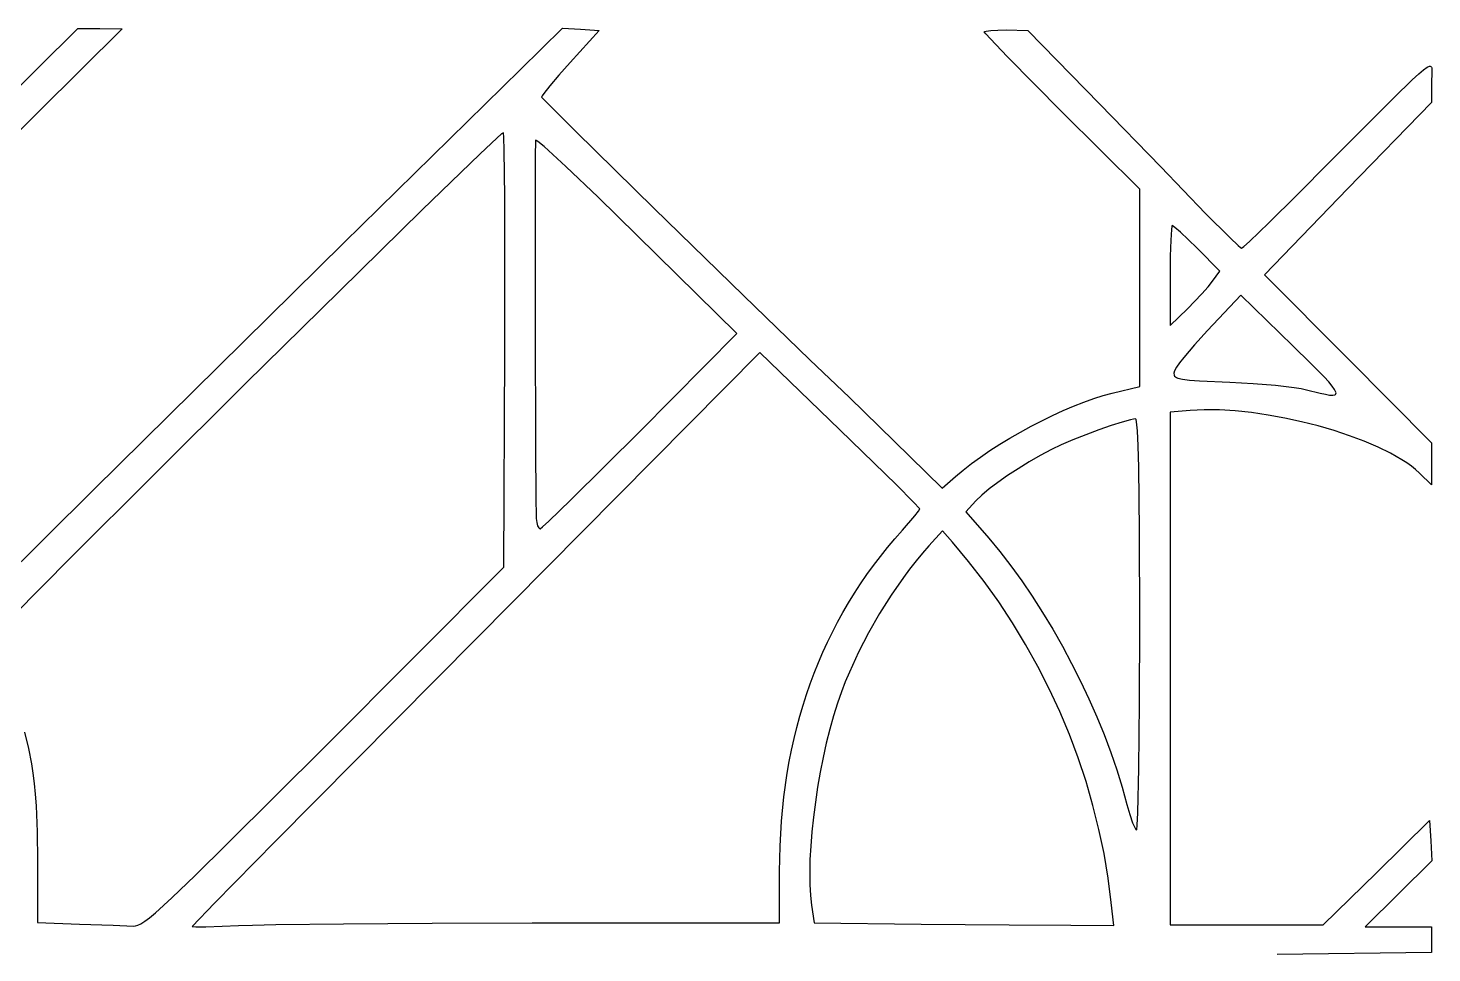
# Model space of a CAD drawing. Extents: x 0 to 2298, y -1902 to 396.
# Drawn here: x 1477 to 2298, y -172 to 370 of the extents above; entities that cross this region are included whole.
import ezdxf

# ---------------------------------------------------------------- set-up
doc = ezdxf.new("R2010")
doc.units = 0

msp = doc.modelspace()

# ---------------------------------------------------------------- linework, layer by layer
at = {"layer": 'Layer 1'}
for p, q in [((1413.155662, 277.82911), (1505.661262, 369.44741)), ((1531.616062, 369.225574), (1422.916062, 261.413574)), ((1505.661262, 369.44741), (1518.527762, 369.44741)), ((1518.527762, 369.44741), (1531.616062, 369.225574)), ((1764.765662, 345.489674), (1789.389462, 369.669774)), ((1789.389462, 369.669774), (1800.037562, 369.004266)), ((1810.907562, 368.338758), (1793.826162, 349.482658)), ((1800.037562, 369.004266), (1810.907562, 368.338758)), ((2036.293022, 367.451688), (2036.554719, 367.690422)), ((2037.218927, 366.21384), (2036.293022, 367.451688)), ((2036.554719, 367.690422), (2037.305149, 367.905759)), ((2039.873592, 363.288819), (2037.218927, 366.21384)), ((2037.305149, 367.905759), (2040.064237, 368.255844)), ((2049.630909, 353.115563), (2039.873592, 363.288819)), ((2040.064237, 368.255844), (2044.154342, 368.481146)), ((2044.154342, 368.481146), (2049.159522, 368.560868)), ((2049.159522, 368.560868), (2061.804222, 368.339032)), ((2061.804222, 368.339032), (2103.953022, 325.081032)), ((1661.389662, 243.888674), (1764.765662, 345.489674)), ((1793.826162, 349.482658), (1787.264675, 342.116986)), ((2081.769422, 320.644288), (2049.630909, 353.115563)), ((2290.557841, 342.918824), (2293.400872, 345.323495)), ((2293.400872, 345.323495), (2295.464011, 346.776698)), ((2295.464011, 346.776698), (2296.866191, 347.37202)), ((2296.866191, 347.37202), (2297.356588, 347.377222)), ((2297.356588, 347.377222), (2297.726346, 347.203049)), ((2297.726346, 347.203049), (2297.990331, 346.861199)), ((2297.990331, 346.861199), (2298.163409, 346.363371)), ((2298.163409, 346.363371), (2298.296315, 344.946573)), ((1787.264675, 342.116986), (1781.930221, 335.811983)), ((2276.160059, 329.060137), (2286.815984, 339.469099)), ((2286.815984, 339.469099), (2290.557841, 342.918824)), ((2298.243997, 343.046243), (2298.059422, 338.169332)), ((2298.059422, 338.169332), (2298.059422, 326.190232)), ((2298.296315, 344.946573), (2298.243997, 343.046243)), ((1777.457535, 329.9355), (1777.188462, 329.295558)), ((1777.188462, 329.295558), (1782.717885, 323.517876)), ((1778.384312, 331.295542), (1777.457535, 329.9355)), ((1781.930221, 335.811983), (1778.384312, 331.295542)), ((2238.829222, 291.583732), (2276.160059, 329.060137)), ((1782.717885, 323.517876), (1797.174458, 309.112017)), ((2127.245822, 275.389788), (2081.769422, 320.644288)), ((2103.953022, 325.081032), (2139.557709, 288.478082)), ((2298.059422, 326.190232), (2249.033622, 275.833432)), ((1751.064218, 305.329775), (1741.280918, 296.151966)), ((1753.740653, 307.697531), (1751.064218, 305.329775)), ((1754.795564, 308.441326), (1753.740653, 307.697531)), ((1755.033864, 305.689932), (1754.795564, 308.441326)), ((1755.246168, 298.118834), (1755.033864, 305.689932)), ((1797.174458, 309.112017), (1843.073652, 263.992799)), ((1741.280918, 296.151966), (1707.031568, 263.034293)), ((1755.57199, 270.618014), (1755.246168, 298.118834)), ((1773.6475, 304.004626), (1773.448194, 294.473492)), ((1774.034851, 303.9131), (1773.6475, 304.004626)), ((1775.009719, 303.241202), (1774.034851, 303.9131)), ((1778.597223, 300.268078), (1775.009719, 303.241202)), ((1791.449837, 288.587014), (1778.597223, 300.268078)), ((1773.448194, 294.473492), (1773.342475, 270.472782)), ((1810.208833, 270.750006), (1791.449837, 288.587014)), ((2139.557709, 288.478082), (2165.845222, 261.192232)), ((2219.144747, 271.854215), (2238.829222, 291.583732)), ((2127.245822, 217.712388), (2127.245822, 275.389788)), ((2249.033622, 275.833432), (2200.229722, 225.254832)), ((2202.808613, 255.701795), (2219.144747, 271.854215)), ((1707.031568, 263.034293), (1658.993746, 215.961747)), ((1755.731435, 230.139849), (1755.57199, 270.618014)), ((1773.342475, 270.472782), (1773.370205, 197.634431)), ((1832.8777, 248.545626), (1810.208833, 270.750006)), ((1843.073652, 263.992799), (1895.295252, 213.091961)), ((2165.845222, 261.192232), (2180.209109, 246.828357)), ((2191.505384, 244.790243), (2202.808613, 255.701795)), ((1891.4424, 190.868226), (1832.8777, 248.545626)), ((2145.847847, 251.793416), (2145.421504, 245.523084)), ((2146.088314, 253.497479), (2145.847847, 251.793416)), ((2146.33658, 254.091496), (2146.088314, 253.497479)), ((2147.875567, 253.041235), (2146.33658, 254.091496)), ((2151.161521, 250.181617), (2147.875567, 253.041235)), ((2155.695305, 245.949389), (2151.161521, 250.181617)), ((2180.209109, 246.828357), (2184.874583, 242.412438)), ((1514.977662, 99.473674), (1661.389662, 243.888674)), ((2145.421504, 245.523084), (2145.119945, 236.216357)), ((2160.97778, 240.781296), (2155.695305, 245.949389)), ((2174.06608, 227.471096), (2160.97778, 240.781296)), ((2184.874583, 242.412438), (2186.26885, 241.20534)), ((2186.26885, 241.20534), (2186.919622, 240.783332)), ((2186.919622, 240.783332), (2188.267535, 241.819722)), ((2188.267535, 241.819722), (2191.505384, 244.790243)), ((1755.682908, 180.885326), (1755.731435, 230.139849)), ((2145.119945, 236.216357), (2145.00556, 224.809096)), ((2145.00556, 224.809096), (2145.00556, 195.526696)), ((2169.8512, 221.481526), (2174.06608, 227.471096)), ((2200.229722, 225.254832), (2249.033622, 176.229032)), ((1658.993746, 215.961747), (1604.113679, 161.807769)), ((2127.245822, 159.813188), (2127.245822, 217.712388)), ((2155.21006, 205.287476), (2163.695297, 214.133201)), ((2163.695297, 214.133201), (2167.314005, 218.233695)), ((2167.314005, 218.233695), (2169.85126, 221.481476)), ((2169.85126, 221.481476), (2169.8512, 221.481526)), ((1895.295252, 213.091961), (1934.248462, 175.563558)), ((2186.4889, 213.273626), (2166.9673, 192.642926)), ((2216.8804, 183.769426), (2186.4889, 213.273626)), ((1773.370205, 197.634431), (1773.6475, 122.633178)), ((2145.00556, 195.526696), (2155.21006, 205.287476)), ((1834.6524, 133.634526), (1891.4424, 190.868226)), ((2166.9673, 192.642926), (2159.296612, 184.331029)), ((1755.0174, 54.217326), (1755.682908, 180.885326)), ((2159.296612, 184.331029), (2153.01935, 176.892601)), ((2227.459634, 173.35581), (2216.8804, 183.769546)), ((2216.8804, 183.769546), (2216.8804, 183.769426)), ((1904.979, 179.776126), (1738.824, 12.290126)), ((1951.7864, 134.521626), (1904.979, 179.776126)), ((1934.248462, 175.563558), (1957.374887, 153.379933)), ((2150.604722, 173.747905), (2148.780212, 171.117935)), ((2153.01935, 176.892601), (2150.604722, 173.747905)), ((2235.129875, 165.554716), (2227.459634, 173.35581)), ((2249.033622, 176.229032), (2298.059422, 126.981432)), ((2147.626409, 169.10148), (2147.2239, 167.797326)), ((2147.2239, 167.797326), (2147.397209, 166.531302)), ((2147.397209, 166.531302), (2147.668438, 166.00065)), ((2148.780212, 171.117935), (2147.626409, 169.10148)), ((2147.668438, 166.00065), (2148.111243, 165.530441)), ((2148.111243, 165.530441), (2148.762019, 165.114824)), ((2148.762019, 165.114824), (2149.657162, 164.74795)), ((2149.657162, 164.74795), (2152.326124, 164.137035)), ((2237.900932, 162.546983), (2235.129875, 165.554716)), ((1604.113679, 161.807769), (1549.337598, 107.445797)), ((2111.051822, 156.041978), (2127.245822, 159.813188)), ((2152.326124, 164.137035), (2156.409289, 163.650902)), ((2156.409289, 163.650902), (2162.197817, 163.242759)), ((2162.197817, 163.242759), (2180.0556, 162.473266)), ((2180.0556, 162.473266), (2193.701975, 161.748833)), ((2193.701975, 161.748833), (2206.70365, 160.670849)), ((2206.70365, 160.670849), (2217.584025, 159.384894)), ((2217.584025, 159.384894), (2221.767287, 158.70942)), ((2221.767287, 158.70942), (2224.8665, 158.036546)), ((2224.8665, 158.036546), (2232.848707, 156.003195)), ((2239.97691, 160.088101), (2237.900932, 162.546983)), ((2241.368533, 158.143298), (2239.97691, 160.088101)), ((2242.086525, 156.677804), (2241.368533, 158.143298)), ((2242.19626, 156.113932), (2242.086525, 156.677804)), ((1957.374887, 153.379933), (1983.496062, 127.868858)), ((2082.465773, 145.795049), (2088.594374, 148.416355)), ((2088.594374, 148.416355), (2094.568296, 150.777697)), ((2094.568296, 150.777697), (2100.336524, 152.853079)), ((2100.336524, 152.853079), (2105.848038, 154.616505)), ((2105.848038, 154.616505), (2111.051822, 156.041978)), ((2232.848707, 156.003195), (2235.947318, 155.32301)), ((2235.947318, 155.32301), (2238.436637, 154.913513)), ((2238.436637, 154.913513), (2240.305941, 154.809473)), ((2240.305941, 154.809473), (2241.544505, 155.045661)), ((2241.544505, 155.045661), (2241.92391, 155.302207)), ((2241.92391, 155.302207), (2242.141608, 155.656848)), ((2242.141608, 155.656848), (2242.19626, 156.113932)), ((2063.662084, 136.631316), (2069.948611, 139.876533)), ((2069.948611, 139.876533), (2076.233513, 142.939776)), ((2076.233513, 142.939776), (2082.465773, 145.795049)), ((2121.848813, 140.456597), (2116.938095, 139.08399)), ((2123.609093, 140.827044), (2121.848813, 140.456597)), ((2124.8202, 140.955726), (2123.609093, 140.827044)), ((2125.140065, 140.53171), (2124.8202, 140.955726)), ((2125.434583, 139.24818), (2125.140065, 140.53171)), ((2156.749672, 145.837452), (2144.992372, 144.950108)), ((2144.992372, 144.950108), (2144.992372, -5.010892)), ((2165.071274, 146.245276), (2156.749672, 145.837452)), ((2173.908247, 146.157218), (2165.071274, 146.245276)), ((2183.152058, 145.602526), (2173.908247, 146.157218)), ((2192.694172, 144.610444), (2183.152058, 145.602526)), ((2202.426055, 143.210219), (2192.694172, 144.610444)), ((2212.239172, 141.431096), (2202.426055, 143.210219)), ((2222.024989, 139.302321), (2212.239172, 141.431096)), ((1794.084148, 93.399419), (1834.652432, 133.634956)), ((1834.652432, 133.634956), (1834.6524, 133.634526)), ((1984.839975, 102.299953), (1951.7864, 134.521626)), ((2051.288229, 129.698944), (2057.424951, 133.23012)), ((2057.424951, 133.23012), (2063.662084, 136.631316)), ((2095.717236, 131.597039), (2088.196473, 128.602256)), ((2103.357579, 134.467039), (2095.717236, 131.597039)), ((2110.602774, 137.02508), (2103.357579, 134.467039)), ((2116.938095, 139.08399), (2110.602774, 137.02508)), ((2125.950179, 134.033692), (2125.434583, 139.24818)), ((2126.372188, 125.17449), (2125.950179, 134.033692)), ((2231.674972, 136.85314), (2222.024989, 139.302321)), ((2241.080586, 134.112798), (2231.674972, 136.85314)), ((2250.133297, 131.110541), (2241.080586, 134.112798)), ((1983.496062, 127.868858), (2011.669262, 100.361158)), ((2039.520089, 122.350633), (2045.302936, 126.063782)), ((2045.302936, 126.063782), (2051.288229, 129.698944)), ((2081.310019, 125.66986), (2075.5726, 122.987026)), ((2088.196473, 128.602256), (2081.310019, 125.66986)), ((2126.705809, 112.532801), (2126.372188, 125.17449)), ((2258.72457, 127.875615), (2250.133297, 131.110541)), ((2266.745872, 124.437266), (2258.72457, 127.875615)), ((2274.088667, 120.824739), (2266.745872, 124.437266)), ((2298.059422, 126.981432), (2298.059422, 114.780432)), ((1773.6475, 122.633178), (1773.853738, 95.928839)), ((2028.765806, 114.794354), (2033.990707, 118.585491)), ((2033.990707, 118.585491), (2039.520089, 122.350633)), ((2062.466948, 115.718434), (2056.048002, 111.776081)), ((2069.026274, 119.489211), (2062.466948, 115.718434)), ((2075.5726, 122.987026), (2069.026274, 119.489211)), ((2280.644422, 117.067281), (2274.088667, 120.824739)), ((2283.593242, 115.143342), (2280.644422, 117.067281)), ((2286.304602, 113.194137), (2283.593242, 115.143342)), ((1549.337598, 107.445797), (1501.611732, 59.749273)), ((2011.669262, 100.361158), (2019.433522, 107.238078)), ((2019.433522, 107.238078), (2023.896405, 111.003217)), ((2023.896405, 111.003217), (2028.765806, 114.794354)), ((2049.922812, 107.763536), (2044.244759, 103.782183)), ((2056.048002, 111.776081), (2049.922812, 107.763536)), ((2127.128685, 75.350873), (2126.705809, 112.532801)), ((2288.764934, 111.223322), (2286.304602, 113.194137)), ((2290.960672, 109.234552), (2288.764934, 111.223322)), ((2298.059422, 102.357632), (2290.960672, 109.234552)), ((2298.059422, 114.780432), (2298.059422, 102.357632)), ((1447.317662, 32.479174), (1514.977662, 99.473674)), ((1994.898847, 92.28266), (1984.839975, 102.299953)), ((2039.16722, 99.933408), (2034.843574, 96.318594)), ((2044.244759, 103.782183), (2039.16722, 99.933408)), ((1773.853738, 95.928839), (1774.091172, 82.612626)), ((1781.401363, 81.13257), (1794.084148, 93.399419)), ((1998.5938, 88.379726), (1994.898847, 92.28266)), ((2031.4272, 93.039126), (2025.43763, 86.605886)), ((2034.843574, 96.318594), (2031.4272, 93.039126)), ((1774.091172, 82.612626), (1774.375399, 80.27295)), ((1988.3893, 75.735026), (1995.571262, 84.220241)), ((1995.571262, 84.220241), (1997.779239, 87.027866)), ((1997.779239, 87.027866), (1998.5938, 88.379726)), ((2025.43763, 86.605886), (2038.96963, 71.077386)), ((1774.375399, 80.27295), (1774.867598, 78.370014)), ((1774.867598, 78.370014), (1775.526174, 77.090991)), ((1775.526174, 77.090991), (1775.904855, 76.743939)), ((1775.904855, 76.743939), (1776.309532, 76.623056)), ((1776.309532, 76.623056), (1777.788295, 77.789862)), ((1777.788295, 77.789862), (1781.401363, 81.13257)), ((1983.947795, 70.705408), (1988.3893, 75.735026)), ((2011.90336, 75.513506), (2003.91726, 66.640066)), ((2017.6711, 68.858426), (2011.90336, 75.513506)), ((2127.2604, 21.385726), (2127.128685, 75.350873)), ((1979.649147, 65.598975), (1983.947795, 70.705408)), ((2003.91726, 66.640066), (2000.105214, 62.324939)), ((2027.142676, 57.496028), (2017.6711, 68.858426)), ((2038.96963, 71.077386), (2045.469768, 63.252619)), ((1501.611732, 59.749273), (1467.882311, 25.591636)), ((1971.479939, 55.155172), (1975.493236, 60.415603)), ((1975.493236, 60.415603), (1979.649147, 65.598975)), ((1996.328914, 57.793066), (1992.598108, 53.061668)), ((2000.105214, 62.324939), (1996.328914, 57.793066)), ((2045.469768, 63.252619), (2051.892889, 54.950491)), ((1650.0894, -51.154674), (1755.0174, 54.217326)), ((1963.880702, 44.402645), (1967.609135, 49.81756)), ((1967.609135, 49.81756), (1971.479939, 55.155172)), ((1992.598108, 53.061668), (1988.922544, 48.147969)), ((2036.168414, 45.799581), (2027.142676, 57.496028)), ((2051.892889, 54.950491), (2058.213971, 46.218769)), ((1960.294517, 38.910305), (1963.880702, 44.402645)), ((1988.922544, 48.147969), (1981.776139, 37.842559)), ((2044.739214, 33.788583), (2036.168414, 45.799581)), ((2058.213971, 46.218769), (2064.407994, 37.105224)), ((1953.548407, 27.692866), (1956.850459, 33.34042)), ((1956.850459, 33.34042), (1960.294517, 38.910305)), ((1981.776139, 37.842559), (1974.967685, 27.014616)), ((2052.845979, 21.482529), (2044.739214, 33.788583)), ((2064.407994, 37.105224), (2070.449936, 27.657623)), ((1950.388238, 21.967524), (1953.548407, 27.692866)), ((1974.967685, 27.014616), (1968.575172, 15.801923)), ((2070.449936, 27.657623), (2076.314777, 17.923738)), ((1947.36983, 16.16427), (1950.388238, 21.967524)), ((2060.479608, 8.900917), (2052.845979, 21.482529)), ((2076.314777, 17.923738), (2081.977494, 7.951335)), ((2127.107847, -25.206338), (2127.26036, 21.386386)), ((2127.26036, 21.386386), (2127.2604, 21.385726)), ((1738.824, 12.290126), (1621.47285, -106.253586)), ((1941.757812, 4.323542), (1944.493062, 10.282983)), ((1944.493062, 10.282983), (1947.36983, 16.16427)), ((1968.575172, 15.801923), (1962.676588, 4.342263)), ((2067.631004, -3.936756), (2060.479608, 8.900917)), ((1939.163958, -1.714175), (1941.757812, 4.323542)), ((1962.676588, 4.342263), (1957.349921, -7.226584)), ((2081.977494, 7.951335), (2087.413067, -2.211814)), ((1934.39995, -14.024924), (1936.711378, -7.83029)), ((1936.711378, -7.83029), (1939.163958, -1.714175)), ((1957.349921, -7.226584), (1954.925428, -13.008895)), ((2074.291068, -17.010993), (2067.631004, -3.936756)), ((2087.413067, -2.211814), (2092.596476, -12.517942)), ((2144.992372, -5.010892), (2144.992372, -155.193892)), ((1932.229553, -20.298199), (1934.39995, -14.024924)), ((1954.925428, -13.008895), (1952.67316, -18.766834)), ((2092.596476, -12.517942), (2097.502697, -22.919278)), ((1930.200064, -26.650237), (1932.229553, -20.298199)), ((1952.67316, -18.766834), (1950.273154, -25.5239)), ((2080.450701, -30.302299), (2074.291068, -17.010993)), ((2097.502697, -22.919278), (2102.106712, -33.368054)), ((1928.311362, -33.081159), (1930.200064, -26.650237)), ((1947.989482, -32.840863), (1945.834492, -40.627712)), ((1950.273154, -25.5239), (1947.989482, -32.840863)), ((2086.100804, -43.791176), (2080.450701, -30.302299)), ((2126.705769, -63.521686), (2127.107847, -25.206338)), ((1924.955832, -46.180143), (1926.563325, -39.591087)), ((1926.563325, -39.591087), (1928.311362, -33.081159)), ((1945.834492, -40.627712), (1943.820532, -48.794436)), ((2102.106712, -33.368054), (2106.383497, -43.816501)), ((1474.516619, -42.41685), (1476.81426, -52.052419)), ((1923.488759, -52.848448), (1924.955832, -46.180143)), ((1943.820532, -48.794436), (1941.95995, -57.25102)), ((2091.232279, -57.458127), (2086.100804, -43.791176)), ((2106.383497, -43.816501), (2110.308033, -54.21685)), ((1476.81426, -52.052419), (1478.610164, -60.915894)), ((1593.219519, -107.820188), (1650.089044, -51.154718)), ((1650.089044, -51.154718), (1650.0894, -51.154674)), ((1922.161986, -59.596124), (1923.488759, -52.848448)), ((1941.95995, -57.25102), (1940.265096, -65.907454)), ((2095.836027, -71.283655), (2091.232279, -57.458127)), ((2110.308033, -54.21685), (2113.855298, -64.521331)), ((1478.610164, -60.915894), (1479.463281, -66.440996)), ((1920.975391, -66.423293), (1922.161986, -59.596124)), ((2113.855298, -64.521331), (2117.000271, -74.682176)), ((2126.137314, -89.608248), (2126.705769, -63.521686)), ((1479.463281, -66.440996), (1480.194214, -72.382042)), ((1480.194214, -72.382042), (1480.805564, -78.75983)), ((1919.022245, -80.316594), (1920.975391, -66.423293)), ((1940.265096, -65.907454), (1938.748316, -74.673725)), ((2099.902948, -85.248265), (2095.836027, -71.283655)), ((1480.805564, -78.75983), (1481.299929, -85.595156)), ((1917.628348, -94.529326), (1919.022245, -80.316594)), ((1938.748316, -74.673725), (1937.42196, -83.459821)), ((2117.000271, -74.682176), (2119.71793, -84.651614)), ((1481.299929, -85.595156), (1481.948106, -100.721614)), ((1937.42196, -83.459821), (1936.298376, -92.175731)), ((2103.423945, -99.332458), (2099.902948, -85.248265)), ((2119.71793, -84.651614), (2121.430226, -90.686247)), ((2125.816691, -96.830919), (2126.137314, -89.608248)), ((1916.792725, -109.062462), (1917.628348, -94.529326)), ((1936.298376, -92.175731), (1935.389912, -100.73144)), ((2121.430226, -90.686247), (2123.100929, -95.493851)), ((2123.100929, -95.493851), (2124.522067, -98.596087)), ((2124.522067, -98.596087), (2125.074058, -99.358211)), ((2125.48567, -99.514614), (2125.816691, -96.830919)), ((2265.893072, -124.802392), (2296.950072, -94.188992)), ((2296.950072, -94.188992), (2297.61558, -105.946292)), ((1481.948106, -100.721614), (1482.159544, -117.927794)), ((1621.47285, -106.253586), (1585.7781, -142.534329)), ((1935.389912, -100.73144), (1934.708917, -109.036939)), ((2106.389919, -113.516738), (2103.423945, -99.332458)), ((2125.074058, -99.358211), (2125.48567, -99.514614)), ((2297.61558, -105.946292), (2298.281088, -117.703592)), ((1574.373486, -126.321036), (1593.219519, -107.820188)), ((1916.5144, -123.916974), (1916.792725, -109.062462)), ((1934.708917, -109.036939), (1934.267738, -117.002214)), ((2108.79177, -127.781609), (2106.389919, -113.516738)), ((1482.159544, -117.927794), (1482.159544, -153.865194)), ((1934.267738, -117.002214), (1934.078725, -124.537253)), ((2298.281088, -117.703592), (2278.759488, -137.003292)), ((1560.66172, -139.445804), (1574.373486, -126.321036)), ((1916.5144, -154.086674), (1916.5144, -123.916974)), ((1934.078725, -124.537253), (1934.154225, -131.552044)), ((2110.6204, -142.107574), (2108.79177, -127.781609)), ((2234.614172, -155.193892), (2265.893072, -124.802392)), ((1551.140557, -148.078373), (1560.66172, -139.445804)), ((1934.154225, -131.552044), (1934.506587, -137.956575)), ((1934.506587, -137.956575), (1935.14816, -143.660834)), ((2278.759488, -137.003292), (2259.237888, -156.302992)), ((1585.7781, -142.534329), (1572.669, -156.083874)), ((1935.14816, -143.660834), (1936.70101, -154.087134)), ((2110.62046, -142.107986), (2110.6204, -142.107574)), ((2112.17331, -155.639986), (2110.62046, -142.107986)), ((1482.159544, -153.865194), (1506.783344, -154.752538)), ((1506.783344, -154.752538), (1526.360344, -155.307128)), ((1526.360344, -155.307128), (1538.284044, -155.861718)), ((1538.284044, -155.861718), (1539.478741, -155.806909)), ((1539.478741, -155.806909), (1540.895383, -155.402447)), ((1540.895383, -155.402447), (1542.651928, -154.537848)), ((1542.651928, -154.537848), (1544.866333, -153.102627)), ((1544.866333, -153.102627), (1547.656557, -150.986297)), ((1547.656557, -150.986297), (1551.140557, -148.078373)), ((1572.669, -156.083874), (1573.222291, -156.219489)), ((1580.627375, -156.27798), (1599.733, -155.640202)), ((1599.733, -155.640202), (1608.048389, -155.318713)), ((1608.048389, -155.318713), (1621.542258, -155.023221)), ((1621.542258, -155.023221), (1661.237037, -154.531023)), ((1661.237037, -154.531023), (1713.160548, -154.205202)), ((1713.160548, -154.205202), (1771.656, -154.087352)), ((1771.6554, -154.086674), (1916.5144, -154.086674)), ((1771.656, -154.087352), (1771.6554, -154.086674)), ((1936.70101, -154.087134), (1999.25881, -154.752642)), ((1999.25881, -154.752642), (2050.80796, -155.168584)), ((2050.80796, -155.168584), (2086.88401, -155.41815)), ((2086.88401, -155.41815), (2112.17331, -155.639986)), ((2144.992372, -155.193892), (2189.803272, -155.193892)), ((2189.803272, -155.193892), (2234.614172, -155.193892)), ((1573.222291, -156.219489), (1574.807641, -156.295311)), ((1574.807641, -156.295311), (1580.627375, -156.27798)), ((2259.237888, -156.302992), (2278.759488, -156.302992)), ((2278.759488, -156.302992), (2298.059188, -156.302992)), ((2298.059188, -156.302992), (2298.059188, -163.845412)), ((2298.059188, -163.845412), (2298.059188, -171.387832)), ((2298.059188, -171.387832), (2207.771888, -172.497012))]:
    msp.add_line(p, q, dxfattribs=at)

doc.saveas('drawing.dxf')
